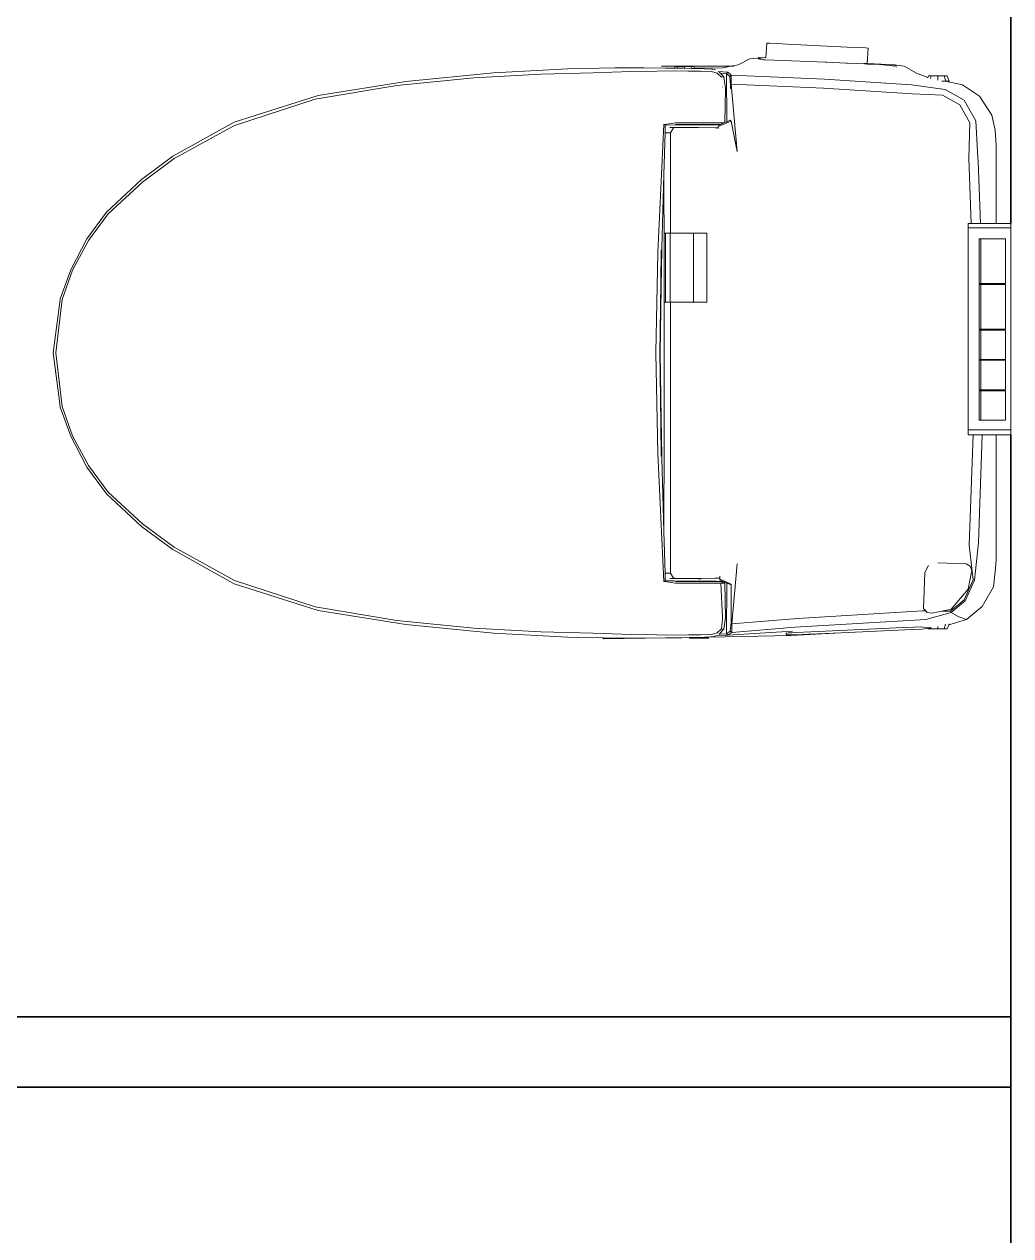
# Model space of a CAD drawing. Header units: millimetres. Extents: x 6923 to 14208, y 3430 to 4414.
# Drawn here: x 11125.98 to 11157.46, y 4237.06 to 4275.71 of the extents above; entities that cross this region are included whole.
import ezdxf

# ---------------------------------------------------------------- set-up
doc = ezdxf.new("R2010")
doc.units = ezdxf.units.MM
doc.layers.add('Furniture', color=252, linetype='Continuous', lineweight=0)
doc.layers.add('wall', color=160, linetype='Continuous', lineweight=35)

msp = doc.modelspace()

# ---------------------------------------------------------------- linework, layer by layer
at = {"layer": 'Furniture'}
for p, q in [((11149.672, 4275.111), (11149.646, 4274.64)), ((11149.762, 4275.107), (11149.672, 4275.111)), ((11150.007, 4275.095), (11149.762, 4275.107)), ((11150.341, 4275.079), (11150.007, 4275.095)), ((11152.243, 4274.987), (11150.341, 4275.079)), ((11149.413, 4274.652), (11149.408, 4274.617)), ((11149.445, 4274.631), (11149.413, 4274.652)), ((11149.646, 4274.64), (11149.413, 4274.652)), ((11149.646, 4274.639), (11149.645, 4274.628)), ((11149.646, 4274.64), (11149.646, 4274.639)), ((11152.577, 4274.97), (11152.243, 4274.987)), ((11152.821, 4274.958), (11152.577, 4274.97)), ((11152.911, 4274.954), (11152.821, 4274.958)), ((11152.883, 4274.466), (11152.911, 4274.954)), ((11143.323, 4274.289), (11140.955, 4274.161)), ((11143.323, 4274.289), (11144.824, 4274.323)), ((11144.824, 4274.323), (11145.767, 4274.322)), ((11146.457, 4274.312), (11145.767, 4274.322)), ((11146.312, 4274.376), (11146.33, 4274.376)), ((11148.528, 4274.376), (11146.312, 4274.376)), ((11146.33, 4274.376), (11146.375, 4274.376)), ((11146.438, 4274.376), (11146.374, 4274.376)), ((11146.524, 4274.376), (11146.438, 4274.376)), ((11146.731, 4274.31), (11146.457, 4274.312)), ((11146.752, 4274.362), (11146.731, 4274.31)), ((11146.824, 4274.31), (11146.731, 4274.31)), ((11146.839, 4274.362), (11146.752, 4274.362)), ((11146.824, 4274.31), (11146.839, 4274.362)), ((11146.966, 4274.309), (11146.824, 4274.31)), ((11147.049, 4274.362), (11146.839, 4274.362)), ((11147.049, 4274.307), (11146.966, 4274.309)), ((11147.049, 4274.307), (11147.049, 4274.362)), ((11147.26, 4274.362), (11147.049, 4274.362)), ((11147.269, 4274.301), (11147.049, 4274.307)), ((11147.277, 4274.301), (11147.26, 4274.362)), ((11147.347, 4274.362), (11147.26, 4274.362)), ((11147.277, 4274.301), (11147.269, 4274.301)), ((11147.368, 4274.298), (11147.277, 4274.301)), ((11147.367, 4274.312), (11147.347, 4274.362)), ((11148.268, 4274.326), (11147.367, 4274.312)), ((11147.37, 4274.304), (11147.367, 4274.312)), ((11147.69, 4274.295), (11147.368, 4274.298)), ((11147.69, 4274.295), (11147.912, 4274.28)), ((11147.912, 4274.28), (11147.959, 4274.276)), ((11148.035, 4274.26), (11147.959, 4274.276)), ((11148.528, 4274.376), (11148.268, 4274.326)), ((11148.765, 4274.423), (11148.528, 4274.376)), ((11148.561, 4274.376), (11148.528, 4274.376)), ((11148.605, 4274.376), (11148.561, 4274.376)), ((11148.561, 4274.376), (11148.605, 4274.376)), ((11148.605, 4274.376), (11148.623, 4274.376)), ((11148.623, 4274.376), (11148.605, 4274.376)), ((11149.131, 4274.605), (11148.765, 4274.423)), ((11149.366, 4274.635), (11149.131, 4274.605)), ((11149.366, 4274.635), (11149.408, 4274.617)), ((11149.408, 4274.617), (11149.421, 4274.611)), ((11149.421, 4274.611), (11149.442, 4274.602)), ((11149.442, 4274.602), (11149.456, 4274.596)), ((11149.484, 4274.611), (11149.445, 4274.631)), ((11149.583, 4274.584), (11149.456, 4274.596)), ((11149.534, 4274.594), (11149.484, 4274.611)), ((11149.583, 4274.584), (11149.534, 4274.594)), ((11149.594, 4274.583), (11149.583, 4274.584)), ((11149.921, 4274.567), (11149.594, 4274.583)), ((11151.551, 4274.5), (11149.921, 4274.567)), ((11151.59, 4274.499), (11151.551, 4274.5)), ((11151.59, 4274.499), (11152.213, 4274.471)), ((11152.213, 4274.471), (11152.214, 4274.474)), ((11152.244, 4274.47), (11152.213, 4274.471)), ((11152.548, 4274.456), (11152.244, 4274.47)), ((11152.792, 4274.446), (11152.548, 4274.456)), ((11152.768, 4274.465), (11152.793, 4274.464)), ((11152.882, 4274.442), (11152.792, 4274.446)), ((11152.793, 4274.464), (11152.883, 4274.461)), ((11152.882, 4274.442), (11152.882, 4274.445)), ((11153.269, 4274.424), (11152.882, 4274.442)), ((11153.776, 4274.419), (11152.883, 4274.466)), ((11152.883, 4274.461), (11152.883, 4274.466)), ((11153.273, 4274.424), (11153.269, 4274.424)), ((11153.273, 4274.424), (11153.28, 4274.424)), ((11153.579, 4274.399), (11153.28, 4274.424)), ((11153.28, 4274.424), (11153.41, 4274.419)), ((11153.761, 4274.372), (11153.579, 4274.399)), ((11153.718, 4274.414), (11153.648, 4274.413)), ((11153.755, 4274.416), (11153.718, 4274.414)), ((11153.776, 4274.419), (11153.755, 4274.416)), ((11153.778, 4274.384), (11153.761, 4274.372)), ((11153.778, 4274.384), (11153.776, 4274.419)), ((11153.813, 4274.41), (11153.778, 4274.384)), ((11153.779, 4274.351), (11153.779, 4274.356)), ((11153.812, 4274.352), (11153.812, 4274.348)), ((11154.055, 4274.373), (11153.813, 4274.41)), ((11154.456, 4274.153), (11154.055, 4274.373)), ((11135.358, 4273.444), (11138.155, 4273.885)), ((11140.323, 4274.008), (11137.868, 4273.755)), ((11140.955, 4274.161), (11138.155, 4273.885)), ((11142.467, 4274.125), (11140.323, 4274.008)), ((11144.132, 4274.166), (11142.467, 4274.125)), ((11145.353, 4274.209), (11144.132, 4274.166)), ((11146.166, 4274.217), (11145.353, 4274.209)), ((11146.724, 4274.224), (11146.166, 4274.217)), ((11147.182, 4274.219), (11146.724, 4274.224)), ((11147.568, 4274.221), (11147.182, 4274.219)), ((11147.568, 4274.221), (11147.908, 4274.21)), ((11147.908, 4274.21), (11148.094, 4274.152)), ((11148.228, 4274.029), (11148.094, 4274.152)), ((11148.128, 4274.203), (11148.436, 4274.189)), ((11148.157, 4274.19), (11148.149, 4274.195)), ((11148.189, 4274.157), (11148.157, 4274.19)), ((11148.194, 4274.152), (11148.189, 4274.157)), ((11148.392, 4274.144), (11148.194, 4274.152)), ((11148.309, 4274.034), (11148.194, 4274.152)), ((11148.228, 4274.029), (11148.309, 4274.034)), ((11148.309, 4274.034), (11148.355, 4273.667)), ((11148.392, 4274.144), (11148.436, 4274.189)), ((11148.392, 4274.144), (11148.399, 4272.602)), ((11148.492, 4274.045), (11148.392, 4274.144)), ((11148.436, 4274.189), (11148.54, 4274.086)), ((11148.492, 4274.045), (11148.54, 4274.086)), ((11148.521, 4273.767), (11148.492, 4274.045)), ((11148.54, 4274.086), (11151.522, 4273.956)), ((11148.54, 4274.086), (11148.541, 4273.803)), ((11151.522, 4273.956), (11154.289, 4273.782)), ((11154.813, 4274.018), (11154.456, 4274.153)), ((11154.807, 4274.003), (11154.813, 4274.018)), ((11154.833, 4274.066), (11154.813, 4274.018)), ((11154.92, 4274.066), (11154.833, 4274.066)), ((11154.895, 4273.978), (11154.92, 4274.066)), ((11155.13, 4274.066), (11154.92, 4274.066)), ((11155.13, 4273.926), (11155.13, 4274.066)), ((11155.341, 4274.066), (11155.13, 4274.066)), ((11155.26, 4273.901), (11155.365, 4273.901)), ((11155.387, 4273.901), (11155.341, 4274.066)), ((11155.428, 4274.066), (11155.341, 4274.066)), ((11155.924, 4273.785), (11155.365, 4273.901)), ((11155.365, 4273.901), (11155.387, 4273.901)), ((11155.387, 4273.901), (11155.494, 4273.901)), ((11155.494, 4273.901), (11155.428, 4274.066)), ((11137.868, 4273.755), (11135.269, 4273.328)), ((11148.259, 4273.705), (11148.27, 4273.705)), ((11148.266, 4273.677), (11148.262, 4273.677)), ((11148.355, 4273.667), (11148.339, 4272.575)), ((11148.52, 4273.666), (11148.521, 4273.767)), ((11148.52, 4273.666), (11148.541, 4273.664)), ((11148.541, 4273.803), (11148.729, 4271.648)), ((11151.487, 4273.678), (11148.541, 4273.803)), ((11154.326, 4273.498), (11151.487, 4273.678)), ((11154.289, 4273.782), (11155.365, 4273.629)), ((11155.284, 4273.447), (11154.326, 4273.498)), ((11155.365, 4273.629), (11155.979, 4273.286)), ((11156.461, 4273.422), (11155.924, 4273.785)), ((11132.684, 4272.587), (11135.358, 4273.444)), ((11135.269, 4273.328), (11132.689, 4272.487)), ((11155.831, 4273.143), (11155.284, 4273.447)), ((11156.155, 4272.57), (11155.831, 4273.143)), ((11155.979, 4273.286), (11156.351, 4272.635)), ((11156.857, 4272.814), (11156.461, 4273.422)), ((11156.961, 4272.334), (11156.857, 4272.814)), ((11130.723, 4271.499), (11132.684, 4272.587)), ((11132.689, 4272.487), (11130.765, 4271.425)), ((11146.194, 4268.435), (11146.385, 4272.512)), ((11146.417, 4272.516), (11146.385, 4272.512)), ((11146.427, 4272.518), (11146.417, 4272.516)), ((11146.758, 4272.564), (11146.427, 4272.518)), ((11146.427, 4272.518), (11146.436, 4272.492)), ((11146.429, 4272.267), (11146.436, 4272.492)), ((11146.436, 4272.492), (11146.863, 4272.499)), ((11146.58, 4272.418), (11146.608, 4272.418)), ((11146.598, 4272.251), (11146.702, 4272.41)), ((11147.483, 4272.431), (11146.608, 4272.418)), ((11146.608, 4272.418), (11146.702, 4272.41)), ((11146.702, 4272.41), (11147.364, 4272.418)), ((11146.758, 4272.564), (11146.764, 4272.565)), ((11146.758, 4272.564), (11146.758, 4272.565)), ((11146.759, 4272.511), (11146.846, 4272.511)), ((11147.256, 4272.565), (11146.764, 4272.565)), ((11146.846, 4272.511), (11147.047, 4272.511)), ((11146.863, 4272.499), (11147.109, 4272.499)), ((11147.047, 4272.511), (11147.135, 4272.511)), ((11147.109, 4272.499), (11147.436, 4272.499)), ((11147.135, 4272.511), (11147.174, 4272.511)), ((11147.174, 4272.511), (11147.196, 4272.511)), ((11147.196, 4272.511), (11147.464, 4272.511)), ((11147.595, 4272.565), (11147.256, 4272.565)), ((11147.364, 4272.418), (11148.031, 4272.41)), ((11147.436, 4272.499), (11147.72, 4272.499)), ((11147.464, 4272.511), (11147.602, 4272.511)), ((11147.595, 4272.565), (11147.939, 4272.565)), ((11147.602, 4272.511), (11147.697, 4272.511)), ((11147.697, 4272.511), (11147.759, 4272.511)), ((11147.72, 4272.499), (11147.917, 4272.499)), ((11147.759, 4272.511), (11147.808, 4272.511)), ((11147.808, 4272.511), (11147.969, 4272.511)), ((11147.917, 4272.499), (11147.957, 4272.499)), ((11147.939, 4272.565), (11148.213, 4272.565)), ((11147.957, 4272.499), (11148.075, 4272.499)), ((11147.969, 4272.511), (11147.973, 4272.511)), ((11147.973, 4272.511), (11148.099, 4272.511)), ((11148.031, 4272.41), (11148.042, 4272.41)), ((11148.042, 4272.41), (11148.121, 4272.411)), ((11148.075, 4272.499), (11148.116, 4272.511)), ((11148.099, 4272.511), (11148.116, 4272.511)), ((11148.116, 4272.511), (11148.197, 4272.511)), ((11148.54, 4272.626), (11148.121, 4272.456)), ((11148.121, 4272.476), (11148.197, 4272.511)), ((11148.121, 4272.476), (11148.121, 4272.456)), ((11148.121, 4272.456), (11148.121, 4272.431)), ((11148.121, 4272.431), (11148.121, 4272.424)), ((11148.121, 4272.424), (11148.121, 4272.411)), ((11148.121, 4272.411), (11148.121, 4272.385)), ((11148.197, 4272.511), (11148.244, 4272.532)), ((11148.213, 4272.565), (11148.244, 4272.565)), ((11148.244, 4272.548), (11148.307, 4272.565)), ((11148.244, 4272.565), (11148.307, 4272.565)), ((11148.244, 4272.542), (11148.292, 4272.554)), ((11148.244, 4272.532), (11148.292, 4272.554)), ((11148.292, 4272.554), (11148.318, 4272.565)), ((11148.307, 4272.565), (11148.318, 4272.565)), ((11148.318, 4272.565), (11148.339, 4272.575)), ((11148.339, 4272.575), (11148.399, 4272.602)), ((11148.399, 4272.602), (11148.482, 4272.64)), ((11148.482, 4272.64), (11148.488, 4272.642)), ((11148.488, 4272.642), (11148.49, 4272.643)), ((11148.49, 4272.643), (11148.507, 4272.652)), ((11148.54, 4272.626), (11148.507, 4272.652)), ((11148.729, 4271.648), (11148.54, 4272.626)), ((11156.124, 4271.43), (11156.155, 4272.57)), ((11156.351, 4272.635), (11156.414, 4271.454)), ((11156.994, 4271.84), (11156.961, 4272.334)), ((11146.392, 4270.918), (11146.429, 4272.251)), ((11146.429, 4272.251), (11146.429, 4272.267)), ((11146.458, 4272.251), (11146.429, 4272.251)), ((11146.598, 4272.251), (11146.458, 4272.251)), ((11146.598, 4272.251), (11146.598, 4269.05)), ((11156.994, 4269.355), (11156.994, 4271.84)), ((11129.718, 4270.755), (11130.723, 4271.499)), ((11130.765, 4271.425), (11129.751, 4270.68)), ((11156.202, 4269.355), (11156.124, 4271.43)), ((11156.414, 4271.454), (11156.424, 4271.348)), ((11156.424, 4271.348), (11156.492, 4269.355)), ((11146.326, 4268.583), (11146.392, 4270.918)), ((11146.392, 4270.918), (11146.395, 4270.753)), ((11146.395, 4270.232), (11146.392, 4270.918)), ((11128.61, 4269.713), (11129.718, 4270.755)), ((11129.751, 4270.68), (11128.662, 4269.668)), ((11146.395, 4270.753), (11146.395, 4270.232)), ((11146.402, 4269.05), (11146.395, 4270.232)), ((11127.983, 4268.864), (11128.61, 4269.713)), ((11128.662, 4269.668), (11128.029, 4268.813)), ((11156.102, 4269.223), (11156.102, 4269.355)), ((11156.202, 4269.355), (11156.102, 4269.355)), ((11156.401, 4269.355), (11156.202, 4269.355)), ((11156.492, 4269.355), (11156.401, 4269.355)), ((11156.505, 4269.355), (11156.492, 4269.355)), ((11156.685, 4269.355), (11156.505, 4269.355)), ((11156.729, 4269.355), (11156.685, 4269.355)), ((11156.846, 4269.355), (11156.729, 4269.355)), ((11156.909, 4269.355), (11156.846, 4269.355)), ((11156.933, 4269.355), (11156.909, 4269.355)), ((11156.952, 4269.355), (11156.933, 4269.355)), ((11156.96, 4269.355), (11156.952, 4269.355)), ((11156.994, 4269.355), (11156.96, 4269.355)), ((11157.461, 4269.355), (11156.994, 4269.355)), ((11157.461, 4269.223), (11157.461, 4269.355)), ((11127.463, 4267.883), (11127.983, 4268.864)), ((11146.445, 4269.05), (11146.402, 4269.05)), ((11146.405, 4268.555), (11146.402, 4269.05)), ((11146.445, 4266.843), (11146.445, 4269.05)), ((11146.458, 4269.05), (11146.445, 4269.05)), ((11146.588, 4269.05), (11146.458, 4269.05)), ((11146.588, 4266.843), (11146.588, 4269.05)), ((11146.598, 4269.05), (11146.588, 4269.05)), ((11147.339, 4269.05), (11146.598, 4269.05)), ((11147.339, 4266.843), (11147.339, 4269.05)), ((11147.349, 4269.05), (11147.339, 4269.05)), ((11147.76, 4269.05), (11147.349, 4269.05)), ((11147.76, 4266.843), (11147.76, 4269.05)), ((11156.102, 4268.84), (11156.102, 4269.223)), ((11156.102, 4269.223), (11157.461, 4269.223)), ((11156.505, 4268.864), (11156.455, 4268.864)), ((11156.455, 4268.864), (11156.455, 4268.84)), ((11156.505, 4268.864), (11157.293, 4268.864)), ((11156.505, 4268.84), (11156.505, 4268.864)), ((11157.293, 4268.84), (11157.293, 4268.864)), ((11157.461, 4268.84), (11157.461, 4269.223)), ((11128.029, 4268.813), (11127.525, 4267.863)), ((11146.31, 4268.516), (11146.295, 4267.477)), ((11146.305, 4267.333), (11146.324, 4268.521)), ((11146.324, 4268.521), (11146.326, 4268.583)), ((11146.403, 4266.843), (11146.405, 4268.555)), ((11156.102, 4265.242), (11156.102, 4268.84)), ((11156.455, 4268.84), (11156.455, 4267.438)), ((11156.505, 4267.438), (11156.505, 4268.84)), ((11157.293, 4267.438), (11157.293, 4268.84)), ((11157.461, 4263.114), (11157.461, 4268.84)), ((11146.137, 4265.225), (11146.194, 4268.435)), ((11127.129, 4266.952), (11127.463, 4267.883)), ((11127.525, 4267.863), (11127.193, 4266.929)), ((11146.295, 4267.477), (11146.271, 4265.911)), ((11146.281, 4265.911), (11146.305, 4267.333)), ((11156.455, 4267.438), (11156.505, 4267.438)), ((11156.505, 4267.408), (11156.455, 4267.408)), ((11156.455, 4267.408), (11156.455, 4265.982)), ((11156.505, 4267.438), (11157.293, 4267.438)), ((11156.505, 4265.982), (11156.505, 4267.408)), ((11156.505, 4267.408), (11157.293, 4267.408)), ((11157.293, 4265.982), (11157.293, 4267.408)), ((11127.193, 4266.929), (11126.989, 4265.225)), ((11127.129, 4266.952), (11127.115, 4266.848)), ((11127.115, 4266.848), (11126.905, 4265.225)), ((11146.401, 4265.911), (11146.403, 4266.843)), ((11146.403, 4266.843), (11146.445, 4266.843)), ((11146.445, 4266.843), (11146.458, 4266.843)), ((11146.458, 4266.843), (11146.588, 4266.843)), ((11146.588, 4266.843), (11146.598, 4266.843)), ((11146.598, 4266.843), (11146.598, 4258.198)), ((11146.598, 4266.843), (11147.339, 4266.843)), ((11147.339, 4266.843), (11147.349, 4266.843)), ((11147.349, 4266.843), (11147.76, 4266.843)), ((11146.271, 4265.911), (11146.261, 4265.225)), ((11146.269, 4265.225), (11146.281, 4265.911)), ((11146.401, 4265.497), (11146.401, 4265.911)), ((11156.455, 4265.982), (11156.505, 4265.982)), ((11156.505, 4265.957), (11156.455, 4265.957)), ((11156.455, 4265.957), (11156.455, 4265.014)), ((11156.505, 4265.982), (11157.293, 4265.982)), ((11156.505, 4265.014), (11156.505, 4265.957)), ((11156.505, 4265.957), (11157.293, 4265.957)), ((11157.293, 4265.014), (11157.293, 4265.957)), ((11146.401, 4265.226), (11146.401, 4265.497)), ((11126.905, 4265.225), (11127.115, 4263.601)), ((11126.989, 4265.225), (11127.193, 4263.52)), ((11146.194, 4262.014), (11146.137, 4265.225)), ((11146.261, 4265.225), (11146.271, 4264.538)), ((11146.281, 4264.538), (11146.269, 4265.225)), ((11146.401, 4264.538), (11146.401, 4265.226)), ((11156.102, 4263.114), (11156.102, 4265.242)), ((11156.455, 4265.014), (11156.505, 4265.014)), ((11156.505, 4264.994), (11156.455, 4264.994)), ((11156.455, 4264.994), (11156.455, 4264.051)), ((11156.505, 4265.014), (11157.293, 4265.014)), ((11156.505, 4264.051), (11156.505, 4264.994)), ((11156.505, 4264.994), (11157.293, 4264.994)), ((11157.293, 4264.051), (11157.293, 4264.994)), ((11146.271, 4264.538), (11146.295, 4262.972)), ((11146.305, 4263.116), (11146.281, 4264.538)), ((11146.405, 4261.894), (11146.401, 4264.538)), ((11156.455, 4264.051), (11156.505, 4264.051)), ((11156.505, 4264.02), (11156.455, 4264.02)), ((11156.455, 4264.02), (11156.455, 4263.114)), ((11156.505, 4264.051), (11157.293, 4264.051)), ((11156.505, 4264.02), (11157.293, 4264.02)), ((11156.505, 4263.114), (11156.505, 4264.02)), ((11157.293, 4263.114), (11157.293, 4264.02)), ((11127.115, 4263.601), (11127.129, 4263.497)), ((11127.463, 4262.567), (11127.129, 4263.497)), ((11127.193, 4263.52), (11127.525, 4262.586)), ((11146.324, 4261.928), (11146.305, 4263.116)), ((11156.102, 4262.768), (11156.102, 4263.114)), ((11156.455, 4263.114), (11156.455, 4263.078)), ((11156.455, 4263.078), (11156.505, 4263.078)), ((11156.505, 4263.078), (11156.505, 4263.114)), ((11156.505, 4263.078), (11157.293, 4263.078)), ((11157.293, 4263.078), (11157.293, 4263.114)), ((11157.461, 4262.768), (11157.461, 4263.114)), ((11146.295, 4262.972), (11146.31, 4261.933)), ((11156.102, 4262.617), (11156.102, 4262.768)), ((11157.461, 4262.768), (11156.102, 4262.768)), ((11157.461, 4262.617), (11157.461, 4262.768)), ((11127.983, 4261.585), (11127.463, 4262.567)), ((11127.525, 4262.586), (11128.029, 4261.636)), ((11156.26, 4262.617), (11156.102, 4262.617)), ((11156.132, 4259.094), (11156.26, 4262.617)), ((11156.417, 4262.617), (11156.26, 4262.617)), ((11156.544, 4262.617), (11156.417, 4262.617)), ((11156.544, 4262.617), (11156.429, 4259.17)), ((11156.567, 4262.617), (11156.544, 4262.617)), ((11156.671, 4262.617), (11156.567, 4262.617)), ((11156.756, 4262.617), (11156.671, 4262.617)), ((11156.835, 4262.617), (11156.756, 4262.617)), ((11156.879, 4262.617), (11156.835, 4262.617)), ((11156.926, 4262.617), (11156.879, 4262.617)), ((11156.949, 4262.617), (11156.926, 4262.617)), ((11156.982, 4262.617), (11156.949, 4262.617)), ((11156.994, 4262.617), (11156.982, 4262.617)), ((11156.994, 4258.616), (11156.994, 4262.617)), ((11157.461, 4262.617), (11156.994, 4262.617)), ((11146.385, 4257.937), (11146.194, 4262.014)), ((11146.326, 4261.866), (11146.324, 4261.928)), ((11146.395, 4260.217), (11146.405, 4261.894)), ((11128.61, 4260.736), (11127.983, 4261.585)), ((11128.029, 4261.636), (11128.662, 4260.781)), ((11146.392, 4259.531), (11146.326, 4261.866)), ((11129.718, 4259.694), (11128.61, 4260.736)), ((11128.662, 4260.781), (11129.751, 4259.77)), ((11146.392, 4259.531), (11146.395, 4260.217)), ((11146.395, 4260.217), (11146.395, 4259.697)), ((11130.723, 4258.951), (11129.718, 4259.694)), ((11129.751, 4259.77), (11130.765, 4259.025)), ((11146.395, 4259.697), (11146.392, 4259.531)), ((11146.392, 4259.531), (11146.43, 4258.198)), ((11132.684, 4257.862), (11130.723, 4258.951)), ((11130.765, 4259.025), (11132.689, 4257.962)), ((11156.26, 4257.987), (11156.132, 4259.094)), ((11156.429, 4259.17), (11156.309, 4257.973)), ((11148.73, 4258.498), (11148.561, 4256.589)), ((11154.836, 4258.444), (11154.722, 4258.223)), ((11156.035, 4258.495), (11155.139, 4258.526)), ((11156.164, 4258.42), (11156.035, 4258.495)), ((11156.221, 4258.286), (11156.164, 4258.42)), ((11156.968, 4258.258), (11156.994, 4258.616)), ((11146.43, 4258.198), (11146.458, 4258.198)), ((11146.43, 4258.181), (11146.43, 4258.198)), ((11146.436, 4257.957), (11146.43, 4258.181)), ((11146.458, 4258.198), (11146.598, 4258.198)), ((11146.608, 4258.031), (11146.579, 4258.031)), ((11146.702, 4258.039), (11146.598, 4258.198)), ((11146.702, 4258.039), (11146.608, 4258.031)), ((11146.742, 4258.029), (11146.608, 4258.031)), ((11146.744, 4258.039), (11146.702, 4258.039)), ((11147.483, 4258.018), (11146.742, 4258.029)), ((11147.364, 4258.031), (11146.744, 4258.039)), ((11148.014, 4258.039), (11147.364, 4258.031)), ((11147.583, 4258.018), (11147.483, 4258.018)), ((11148.031, 4258.039), (11148.014, 4258.039)), ((11148.174, 4258.037), (11148.031, 4258.039)), ((11148.174, 4258.106), (11148.174, 4258.078)), ((11148.174, 4258.078), (11148.174, 4258.037)), ((11148.174, 4258.037), (11148.174, 4258.014)), ((11154.722, 4258.223), (11154.681, 4257.061)), ((11156.149, 4257.919), (11156.169, 4258.022)), ((11156.169, 4258.022), (11156.221, 4258.286)), ((11156.913, 4257.759), (11156.968, 4258.258)), ((11135.358, 4257.005), (11132.684, 4257.862)), ((11132.689, 4257.962), (11135.269, 4257.121)), ((11146.385, 4257.937), (11146.417, 4257.933)), ((11146.417, 4257.933), (11146.427, 4257.931)), ((11146.436, 4257.957), (11146.427, 4257.931)), ((11146.427, 4257.931), (11146.764, 4257.884)), ((11146.724, 4257.953), (11146.436, 4257.957)), ((11146.863, 4257.95), (11146.724, 4257.953)), ((11146.846, 4257.938), (11146.759, 4257.938)), ((11146.764, 4257.884), (11147.256, 4257.884)), ((11147.047, 4257.938), (11146.846, 4257.938)), ((11147.109, 4257.95), (11146.863, 4257.95)), ((11147.135, 4257.938), (11147.047, 4257.938)), ((11147.436, 4257.95), (11147.109, 4257.95)), ((11147.174, 4257.938), (11147.135, 4257.938)), ((11147.196, 4257.938), (11147.174, 4257.938)), ((11147.464, 4257.938), (11147.196, 4257.938)), ((11147.256, 4257.884), (11147.595, 4257.884)), ((11147.72, 4257.95), (11147.436, 4257.95)), ((11147.602, 4257.938), (11147.464, 4257.938)), ((11147.939, 4257.884), (11147.595, 4257.884)), ((11147.697, 4257.938), (11147.602, 4257.938)), ((11147.759, 4257.938), (11147.697, 4257.938)), ((11147.917, 4257.95), (11147.72, 4257.95)), ((11147.808, 4257.938), (11147.759, 4257.938)), ((11147.969, 4257.938), (11147.808, 4257.938)), ((11147.932, 4257.95), (11147.917, 4257.95)), ((11148.075, 4257.95), (11147.932, 4257.95)), ((11148.213, 4257.884), (11147.939, 4257.884)), ((11147.973, 4257.938), (11147.969, 4257.938)), ((11148.099, 4257.938), (11147.973, 4257.938)), ((11148.116, 4257.938), (11148.075, 4257.95)), ((11148.116, 4257.938), (11148.099, 4257.938)), ((11148.116, 4257.938), (11148.244, 4257.938)), ((11148.174, 4258.014), (11148.54, 4257.854)), ((11148.181, 4257.976), (11148.174, 4258.014)), ((11148.271, 4257.938), (11148.181, 4257.976)), ((11148.213, 4257.884), (11148.264, 4256.792)), ((11148.244, 4257.884), (11148.213, 4257.884)), ((11148.244, 4257.938), (11148.271, 4257.938)), ((11148.318, 4257.889), (11148.244, 4257.908)), ((11148.307, 4257.884), (11148.244, 4257.902)), ((11148.307, 4257.884), (11148.244, 4257.884)), ((11148.318, 4257.919), (11148.271, 4257.938)), ((11148.318, 4257.884), (11148.307, 4257.884)), ((11148.318, 4257.919), (11148.318, 4257.889)), ((11148.399, 4257.885), (11148.318, 4257.919)), ((11148.339, 4257.884), (11148.318, 4257.889)), ((11148.318, 4257.889), (11148.318, 4257.884)), ((11148.339, 4257.884), (11148.318, 4257.884)), ((11148.339, 4257.884), (11148.355, 4256.782)), ((11148.399, 4257.885), (11148.393, 4256.262)), ((11148.431, 4257.871), (11148.399, 4257.885)), ((11148.488, 4257.847), (11148.431, 4257.871)), ((11148.488, 4257.847), (11148.49, 4257.846)), ((11148.49, 4257.846), (11148.507, 4257.839)), ((11148.507, 4257.839), (11148.54, 4257.854)), ((11148.537, 4256.783), (11148.54, 4257.854)), ((11155.741, 4257.267), (11156.104, 4257.689)), ((11155.969, 4257.35), (11156.26, 4257.987)), ((11156.309, 4257.973), (11156.009, 4257.319)), ((11156.104, 4257.689), (11156.126, 4257.801)), ((11156.126, 4257.801), (11156.149, 4257.919)), ((11156.309, 4257.973), (11156.26, 4257.987)), ((11156.55, 4257.134), (11156.913, 4257.759)), ((11155.539, 4256.988), (11155.969, 4257.35)), ((11155.556, 4257.053), (11155.741, 4257.267)), ((11156.009, 4257.319), (11155.564, 4256.945)), ((11135.269, 4257.121), (11137.868, 4256.694)), ((11138.155, 4256.564), (11135.358, 4257.005)), ((11150.664, 4256.758), (11154.641, 4256.996)), ((11154.641, 4256.996), (11154.748, 4256.995)), ((11154.681, 4257.061), (11154.706, 4257.037)), ((11154.706, 4257.037), (11154.748, 4256.995)), ((11154.748, 4256.995), (11154.753, 4256.99)), ((11155.564, 4256.945), (11154.749, 4256.726)), ((11154.753, 4256.99), (11154.796, 4256.948)), ((11154.796, 4256.948), (11154.935, 4256.923)), ((11154.935, 4256.923), (11155.15, 4256.968)), ((11155.15, 4256.968), (11155.258, 4256.991)), ((11155.258, 4256.991), (11155.556, 4257.053)), ((11155.258, 4256.991), (11155.539, 4256.988)), ((11155.539, 4256.988), (11155.564, 4256.945)), ((11155.805, 4256.806), (11155.564, 4256.945)), ((11156.044, 4256.719), (11156.55, 4257.134)), ((11137.868, 4256.694), (11140.323, 4256.441)), ((11138.155, 4256.564), (11140.955, 4256.289)), ((11148.228, 4256.421), (11148.259, 4256.744)), ((11148.259, 4256.744), (11148.262, 4256.772)), ((11148.27, 4256.744), (11148.259, 4256.744)), ((11148.262, 4256.772), (11148.264, 4256.792)), ((11148.262, 4256.772), (11148.266, 4256.772)), ((11148.355, 4256.782), (11148.309, 4256.415)), ((11148.507, 4256.348), (11148.536, 4256.624)), ((11148.537, 4256.783), (11148.53, 4256.783)), ((11148.536, 4256.624), (11148.537, 4256.783)), ((11148.536, 4256.624), (11148.561, 4256.589)), ((11148.561, 4256.589), (11148.556, 4256.309)), ((11150.567, 4256.48), (11148.556, 4256.309)), ((11148.561, 4256.589), (11150.664, 4256.758)), ((11154.749, 4256.726), (11150.567, 4256.48)), ((11154.361, 4256.478), (11154.031, 4256.466)), ((11154.576, 4256.483), (11154.361, 4256.478)), ((11154.672, 4256.48), (11154.576, 4256.483)), ((11154.751, 4256.464), (11154.672, 4256.48)), ((11154.906, 4256.469), (11154.903, 4256.48)), ((11155.13, 4256.421), (11155.13, 4256.499)), ((11155.341, 4256.421), (11155.382, 4256.568)), ((11155.428, 4256.421), (11155.482, 4256.557)), ((11155.482, 4256.557), (11156.044, 4256.719)), ((11155.482, 4256.557), (11155.494, 4256.586)), ((11156.044, 4256.719), (11155.805, 4256.806)), ((11140.323, 4256.441), (11142.467, 4256.324)), ((11140.955, 4256.289), (11143.323, 4256.16)), ((11142.467, 4256.324), (11144.132, 4256.283)), ((11144.447, 4256.135), (11143.323, 4256.16)), ((11144.132, 4256.283), (11145.353, 4256.24)), ((11144.458, 4256.113), (11144.447, 4256.135)), ((11144.451, 4256.135), (11144.447, 4256.135)), ((11144.451, 4256.135), (11144.457, 4256.124)), ((11144.457, 4256.135), (11144.451, 4256.135)), ((11144.457, 4256.135), (11144.457, 4256.124)), ((11144.824, 4256.126), (11144.457, 4256.135)), ((11144.457, 4256.124), (11144.458, 4256.113)), ((11145.122, 4256.127), (11144.458, 4256.113)), ((11144.47, 4256.101), (11144.458, 4256.113)), ((11144.47, 4256.101), (11146.457, 4256.138)), ((11145.122, 4256.127), (11144.824, 4256.126)), ((11145.304, 4256.127), (11145.122, 4256.127)), ((11145.767, 4256.127), (11145.304, 4256.127)), ((11145.353, 4256.24), (11146.166, 4256.233)), ((11145.767, 4256.127), (11146.457, 4256.138)), ((11146.166, 4256.233), (11146.724, 4256.226)), ((11146.457, 4256.138), (11146.966, 4256.14)), ((11146.724, 4256.226), (11147.182, 4256.23)), ((11146.966, 4256.14), (11147.202, 4256.146)), ((11147.182, 4256.23), (11147.568, 4256.228)), ((11147.202, 4256.146), (11147.291, 4256.149)), ((11147.202, 4256.146), (11147.211, 4256.123)), ((11147.211, 4256.123), (11147.298, 4256.123)), ((11147.291, 4256.149), (11147.368, 4256.151)), ((11147.298, 4256.123), (11147.291, 4256.149)), ((11147.298, 4256.123), (11147.509, 4256.123)), ((11147.368, 4256.151), (11147.509, 4256.152)), ((11147.509, 4256.152), (11147.69, 4256.154)), ((11147.509, 4256.123), (11147.509, 4256.152)), ((11147.509, 4256.123), (11147.719, 4256.123)), ((11147.908, 4256.239), (11147.568, 4256.228)), ((11147.729, 4256.157), (11147.69, 4256.154)), ((11147.719, 4256.123), (11147.729, 4256.157)), ((11147.719, 4256.123), (11147.806, 4256.123)), ((11147.781, 4256.161), (11147.729, 4256.157)), ((11147.822, 4256.163), (11147.781, 4256.161)), ((11147.781, 4256.161), (11147.821, 4256.161)), ((11147.806, 4256.123), (11147.821, 4256.161)), ((11147.821, 4256.161), (11150.446, 4256.209)), ((11147.821, 4256.161), (11147.822, 4256.163)), ((11147.888, 4256.168), (11147.822, 4256.163)), ((11147.959, 4256.173), (11147.888, 4256.168)), ((11148.094, 4256.298), (11147.908, 4256.239)), ((11147.959, 4256.173), (11147.962, 4256.174)), ((11147.962, 4256.174), (11147.964, 4256.174)), ((11147.964, 4256.174), (11148.036, 4256.206)), ((11148.434, 4256.219), (11148.036, 4256.206)), ((11148.094, 4256.298), (11148.228, 4256.421)), ((11148.145, 4256.254), (11148.149, 4256.254)), ((11148.149, 4256.254), (11148.393, 4256.262)), ((11148.149, 4256.254), (11148.157, 4256.259)), ((11148.157, 4256.259), (11148.309, 4256.415)), ((11148.309, 4256.415), (11148.228, 4256.421)), ((11148.393, 4256.262), (11148.507, 4256.348)), ((11148.393, 4256.262), (11148.434, 4256.219)), ((11150.491, 4256.352), (11148.434, 4256.219)), ((11148.556, 4256.309), (11148.434, 4256.219)), ((11148.556, 4256.309), (11148.507, 4256.348)), ((11150.366, 4256.292), (11150.28, 4256.281)), ((11150.28, 4256.281), (11150.32, 4256.238)), ((11150.32, 4256.238), (11150.355, 4256.232)), ((11150.355, 4256.232), (11150.454, 4256.234)), ((11150.474, 4256.298), (11150.366, 4256.292)), ((11150.446, 4256.209), (11152.049, 4256.299)), ((11150.454, 4256.234), (11150.605, 4256.237)), ((11150.596, 4256.308), (11150.474, 4256.298)), ((11150.842, 4256.322), (11150.596, 4256.308)), ((11150.605, 4256.237), (11151.02, 4256.253)), ((11152.928, 4256.416), (11150.842, 4256.322)), ((11151.02, 4256.253), (11152.049, 4256.299)), ((11152.049, 4256.299), (11154.305, 4256.399)), ((11154.031, 4256.466), (11152.928, 4256.416)), ((11154.305, 4256.399), (11154.31, 4256.399)), ((11154.31, 4256.399), (11154.624, 4256.415)), ((11154.624, 4256.415), (11154.829, 4256.431)), ((11154.805, 4256.454), (11154.751, 4256.464)), ((11154.805, 4256.454), (11154.819, 4256.455)), ((11154.821, 4256.451), (11154.805, 4256.454)), ((11154.813, 4256.471), (11154.815, 4256.466)), ((11154.815, 4256.466), (11154.819, 4256.455)), ((11154.819, 4256.455), (11154.909, 4256.46)), ((11154.819, 4256.455), (11154.821, 4256.451)), ((11154.868, 4256.442), (11154.821, 4256.451)), ((11154.829, 4256.431), (11154.835, 4256.432)), ((11154.829, 4256.431), (11154.833, 4256.421)), ((11154.833, 4256.421), (11154.92, 4256.421)), ((11154.835, 4256.432), (11154.868, 4256.442)), ((11154.909, 4256.46), (11154.906, 4256.469)), ((11154.92, 4256.421), (11154.909, 4256.46)), ((11154.92, 4256.421), (11155.13, 4256.421)), ((11155.13, 4256.421), (11155.341, 4256.421)), ((11155.341, 4256.421), (11155.428, 4256.421))]:
    msp.add_line(p, q, dxfattribs=at)
at = {"layer": 'wall'}
for p, q in [((11157.461, 4277.831), (11157.461, 4269.355)), ((11157.461, 4262.617), (11157.461, 4244.05)), ((11133.259, 4244.05), (11092.152, 4244.05)), ((11133.259, 4244.05), (11133.346, 4244.05)), ((11133.346, 4244.05), (11133.594, 4244.05)), ((11133.594, 4244.05), (11133.965, 4244.05)), ((11133.965, 4244.05), (11134.403, 4244.05)), ((11134.84, 4244.05), (11134.403, 4244.05)), ((11135.212, 4244.05), (11134.84, 4244.05)), ((11135.46, 4244.05), (11135.212, 4244.05)), ((11135.547, 4244.05), (11135.46, 4244.05)), ((11141.267, 4244.05), (11135.547, 4244.05)), ((11141.267, 4244.05), (11141.354, 4244.05)), ((11141.354, 4244.05), (11141.602, 4244.05)), ((11141.602, 4244.05), (11141.973, 4244.05)), ((11141.973, 4244.05), (11142.411, 4244.05)), ((11142.849, 4244.05), (11142.411, 4244.05)), ((11143.22, 4244.05), (11142.849, 4244.05)), ((11143.468, 4244.05), (11143.22, 4244.05)), ((11143.555, 4244.05), (11143.468, 4244.05)), ((11157.461, 4244.05), (11143.555, 4244.05)), ((11157.461, 4244.05), (11157.461, 4241.798)), ((11157.461, 4241.798), (11092.152, 4241.798)), ((11157.461, 4241.798), (11157.461, 4231.071))]:
    msp.add_line(p, q, dxfattribs=at)

doc.saveas('drawing.dxf')
